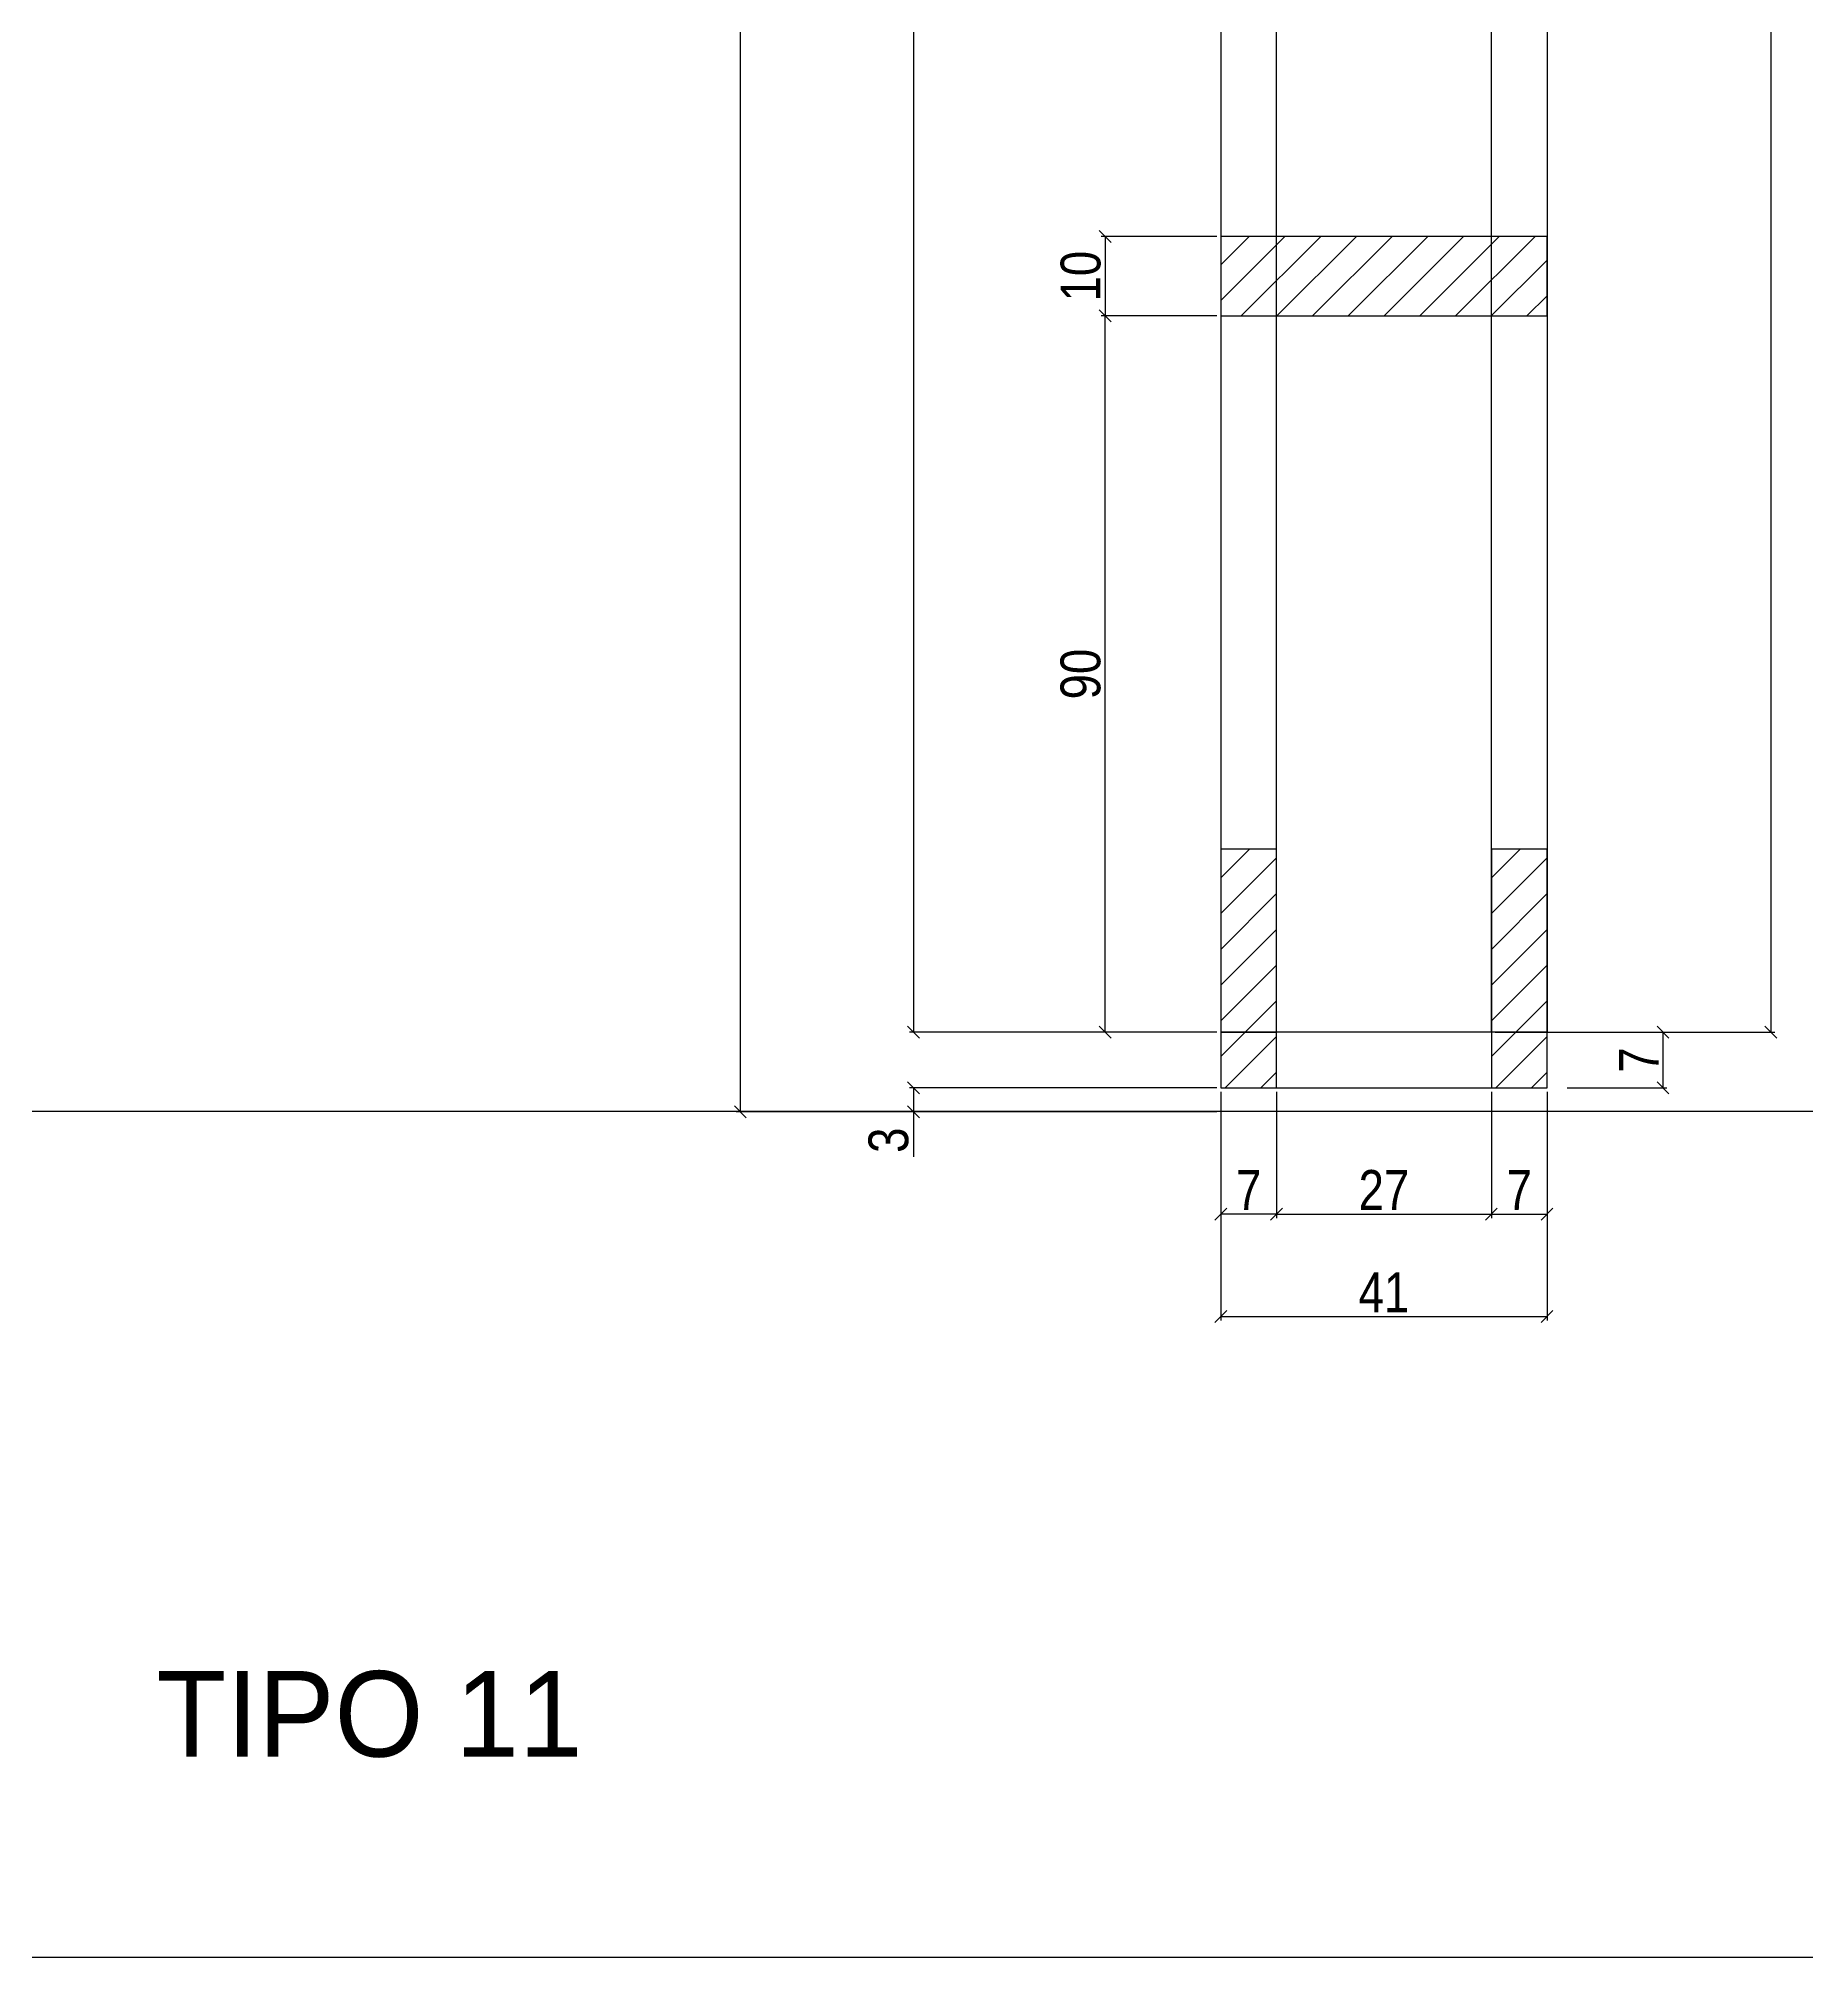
# Model space of a CAD drawing. Extents: x 17311 to 161354, y 153625 to 211469.
# Drawn here: x 19071.3 to 19515.8, y 206335.3 to 206817.7 of the extents above; entities that cross this region are included whole.
import ezdxf

# ---------------------------------------------------------------- set-up
doc = ezdxf.new("R2010")
doc.units = 0
doc.layers.get('0').update_dxf_attribs({"linetype": 'CONTINUOUS'})
doc.layers.get('DEFPOINTS').update_dxf_attribs({"linetype": 'CONTINUOUS'})
for name, color, linetype in [('8', 111, 'CONTINUOUS'), ('COTA', 241, 'CONTINUOUS'), ('detalhes', 4, 'CONTINUOUS'), ('TIRAS REESCORAMENTO', 252, 'CONTINUOUS')]:
    doc.layers.add(name, color=color, linetype=linetype)
doc.styles.add('COTA TECNICA 2X', font='techl___.ttf', dxfattribs={"height": 10})
doc.styles.add('ROMAS860', font='ROMAS860.SHX', dxfattribs={"height": 8.5})
doc.dimstyles.new('SECAO', dxfattribs={"dimscale": 0.333333, "dimtxt": 5, "dimasz": 9, "dimexe": 3, "dimexo": 3, "dimgap": 3, "dimtad": 1, "dimdec": 1, "dimlfac": 0.5, "dimzin": 12, "dimdsep": 46, "dimtxsty": 'COTA TECNICA 2X', "dimblk1": 'OBLIQUE', "dimblk2": 'OBLIQUE', "dimsah": 1, "dimcen": 0.9, "dimclrd": 4, "dimclre": 4, "dimclrt": 240, "dimadec": 1, "dimazin": 3, "dimtfac": 1, "dimtdec": 1, "dimtmove": 0, "dimatfit": 3, "dimfxl": 1, "dimtolj": 1, "dimtzin": 12, "dimarcsym": 0})

# ---------------------------------------------------------------- blocks, each defined once
blk = doc.blocks.new('_Oblique')
at = {"color": 0, "linetype": 'ByBlock', "lineweight": -2}
blk.add_line((-0.5, -0.5), (0.5, 0.5), dxfattribs=at)
blk = doc.blocks.new('*D2996')
at = {"layer": 'DEFPOINTS', "color": 0, "transparency": 16777216}
for p in [(19368.55, 207126.02), (19291.26, 206567.92), (19368.55, 206567.92)]:
    blk.add_point(p, dxfattribs=at)
at = {"layer": 'detalhes', "color": 4, "lineweight": -2, "transparency": 16777216}
for p, q in [((19367.55, 207126.02), (19290.26, 207126.02)), ((19291.26, 207126.02), (19291.26, 206567.92)), ((19367.55, 206567.92), (19290.26, 206567.92))]:
    blk.add_line(p, q, dxfattribs=at)
at = {"layer": 'detalhes', "color": 4, "lineweight": -2, "transparency": 16777216, "xscale": 3, "yscale": 3, "zscale": 3}
for p, rotation in [((19291.26, 207126.02), 90), ((19291.26, 206567.92), 270)]:
    blk.add_blockref('_Oblique', p, dxfattribs=dict(at, rotation=rotation))
at = {"layer": 'detalhes', "color": 240, "transparency": 16777216, "insert": (19285.16, 206846.97), "char_height": 10, "attachment_point": 5, "rotation": 90, "style": 'COTA TECNICA 2X'}
blk.add_mtext('\\A1;279', dxfattribs=at)
blk = doc.blocks.new('*D2997')
at = {"layer": 'DEFPOINTS', "color": 0, "transparency": 16777216}
for p in [(19368.55, 206553.92), (19450.55, 206553.92), (19450.55, 206496.47)]:
    blk.add_point(p, dxfattribs=at)
at = {"layer": 'detalhes', "color": 4, "lineweight": -2, "transparency": 16777216}
for p, q in [((19368.55, 206552.92), (19368.55, 206495.47)), ((19450.55, 206552.92), (19450.55, 206495.47)), ((19368.55, 206496.47), (19450.55, 206496.47))]:
    blk.add_line(p, q, dxfattribs=at)
at = {"layer": 'detalhes', "color": 4, "lineweight": -2, "transparency": 16777216, "xscale": 3, "yscale": 3, "zscale": 3, "rotation": 180}
blk.add_blockref('_Oblique', (19368.55, 206496.47), dxfattribs=at)
at = {"layer": 'detalhes', "color": 4, "lineweight": -2, "transparency": 16777216, "xscale": 3, "yscale": 3, "zscale": 3}
blk.add_blockref('_Oblique', (19450.55, 206496.47), dxfattribs=at)
at = {"layer": 'detalhes', "color": 240, "transparency": 16777216, "insert": (19409.55, 206502.54), "char_height": 10, "attachment_point": 5, "style": 'COTA TECNICA 2X'}
blk.add_mtext('\\A1;41', dxfattribs=at)
blk = doc.blocks.new('*D2998')
at = {"layer": 'DEFPOINTS', "color": 0, "transparency": 16777216}
for p in [(19382.55, 206553.92), (19436.55, 206553.92), (19436.55, 206522.18)]:
    blk.add_point(p, dxfattribs=at)
at = {"layer": 'detalhes', "color": 4, "lineweight": -2, "transparency": 16777216}
for p, q in [((19382.55, 206552.92), (19382.55, 206521.18)), ((19436.55, 206552.92), (19436.55, 206521.18)), ((19382.55, 206522.18), (19436.55, 206522.18))]:
    blk.add_line(p, q, dxfattribs=at)
at = {"layer": 'detalhes', "color": 4, "lineweight": -2, "transparency": 16777216, "xscale": 3, "yscale": 3, "zscale": 3, "rotation": 180}
blk.add_blockref('_Oblique', (19382.55, 206522.18), dxfattribs=at)
at = {"layer": 'detalhes', "color": 4, "lineweight": -2, "transparency": 16777216, "xscale": 3, "yscale": 3, "zscale": 3}
blk.add_blockref('_Oblique', (19436.55, 206522.18), dxfattribs=at)
at = {"layer": 'detalhes', "color": 240, "transparency": 16777216, "insert": (19409.55, 206528.26), "char_height": 10, "attachment_point": 5, "style": 'COTA TECNICA 2X'}
blk.add_mtext('\\A1;27', dxfattribs=at)
blk = doc.blocks.new('*D2999')
at = {"layer": 'DEFPOINTS', "color": 0, "transparency": 16777216}
for p in [(19436.55, 206522.18), (19450.55, 206522.18), (19450.55, 206522.18)]:
    blk.add_point(p, dxfattribs=at)
at = {"layer": 'detalhes', "color": 4, "lineweight": -2, "transparency": 16777216}
blk.add_line((19436.55, 206522.18), (19450.55, 206522.18), dxfattribs=at)
at = {"layer": 'detalhes', "color": 4, "lineweight": -2, "transparency": 16777216, "xscale": 3, "yscale": 3, "zscale": 3, "rotation": 180}
blk.add_blockref('_Oblique', (19436.55, 206522.18), dxfattribs=at)
at = {"layer": 'detalhes', "color": 4, "lineweight": -2, "transparency": 16777216, "xscale": 3, "yscale": 3, "zscale": 3}
blk.add_blockref('_Oblique', (19450.55, 206522.18), dxfattribs=at)
at = {"layer": 'detalhes', "color": 240, "transparency": 16777216, "insert": (19443.55, 206528.26), "char_height": 10, "attachment_point": 5, "style": 'COTA TECNICA 2X'}
blk.add_mtext('\\A1;7', dxfattribs=at)
blk = doc.blocks.new('*D3000')
at = {"layer": 'DEFPOINTS', "color": 0, "transparency": 16777216}
for p in [(19368.55, 206522.18), (19368.55, 206522.18), (19382.55, 206522.18)]:
    blk.add_point(p, dxfattribs=at)
at = {"layer": 'detalhes', "color": 4, "lineweight": -2, "transparency": 16777216}
blk.add_line((19382.55, 206522.18), (19368.55, 206522.18), dxfattribs=at)
at = {"layer": 'detalhes', "color": 4, "lineweight": -2, "transparency": 16777216, "xscale": 3, "yscale": 3, "zscale": 3, "rotation": 180}
blk.add_blockref('_Oblique', (19368.55, 206522.18), dxfattribs=at)
at = {"layer": 'detalhes', "color": 4, "lineweight": -2, "transparency": 16777216, "xscale": 3, "yscale": 3, "zscale": 3}
blk.add_blockref('_Oblique', (19382.55, 206522.18), dxfattribs=at)
at = {"layer": 'detalhes', "color": 240, "transparency": 16777216, "insert": (19375.55, 206528.26), "char_height": 10, "attachment_point": 5, "style": 'COTA TECNICA 2X'}
blk.add_mtext('\\A1;7', dxfattribs=at)
blk = doc.blocks.new('*D3001')
at = {"layer": 'DEFPOINTS', "color": 0, "transparency": 16777216}
for p in [(19368.55, 206767.94), (19339.45, 206747.94), (19368.55, 206747.94)]:
    blk.add_point(p, dxfattribs=at)
at = {"layer": 'detalhes', "color": 4, "lineweight": -2, "transparency": 16777216}
for p, q in [((19367.55, 206767.94), (19338.45, 206767.94)), ((19339.45, 206767.94), (19339.45, 206747.94)), ((19367.55, 206747.94), (19338.45, 206747.94))]:
    blk.add_line(p, q, dxfattribs=at)
at = {"layer": 'detalhes', "color": 4, "lineweight": -2, "transparency": 16777216, "xscale": 3, "yscale": 3, "zscale": 3}
for p, rotation in [((19339.45, 206767.94), 90), ((19339.45, 206747.94), 270)]:
    blk.add_blockref('_Oblique', p, dxfattribs=dict(at, rotation=rotation))
at = {"layer": 'detalhes', "color": 240, "transparency": 16777216, "insert": (19333.35, 206757.94), "char_height": 10, "attachment_point": 5, "rotation": 90, "style": 'COTA TECNICA 2X'}
blk.add_mtext('\\A1;10', dxfattribs=at)
blk = doc.blocks.new('*D3004')
at = {"layer": 'DEFPOINTS', "color": 0, "transparency": 16777216}
for p in [(19382.55, 207160.02), (19247.75, 206547.92), (19368.55, 206547.92)]:
    blk.add_point(p, dxfattribs=at)
at = {"layer": 'detalhes', "color": 4, "lineweight": -2, "transparency": 16777216}
for p, q in [((19381.55, 207160.02), (19246.75, 207160.02)), ((19247.75, 207160.02), (19247.75, 206547.92)), ((19367.55, 206547.92), (19246.75, 206547.92))]:
    blk.add_line(p, q, dxfattribs=at)
at = {"layer": 'detalhes', "color": 4, "lineweight": -2, "transparency": 16777216, "xscale": 3, "yscale": 3, "zscale": 3}
for p, rotation in [((19247.75, 207160.02), 90), ((19247.75, 206547.92), 270)]:
    blk.add_blockref('_Oblique', p, dxfattribs=dict(at, rotation=rotation))
at = {"layer": 'detalhes', "color": 240, "transparency": 16777216, "insert": (19241.53, 206853.97), "char_height": 10, "attachment_point": 5, "rotation": 90, "style": 'COTA TECNICA 2X'}
blk.add_mtext('\\A1;306', dxfattribs=at)
blk = doc.blocks.new('*D3005')
at = {"layer": 'DEFPOINTS', "color": 0, "transparency": 16777216}
for p in [(19368.55, 206553.92), (19291.26, 206547.92), (19368.55, 206547.92)]:
    blk.add_point(p, dxfattribs=at)
at = {"layer": 'detalhes', "color": 4, "lineweight": -2, "transparency": 16777216}
for p, q in [((19367.55, 206553.92), (19290.26, 206553.92)), ((19291.26, 206553.92), (19291.26, 206547.92)), ((19367.55, 206547.92), (19290.26, 206547.92)), ((19291.26, 206547.92), (19291.26, 206536.59))]:
    blk.add_line(p, q, dxfattribs=at)
at = {"layer": 'detalhes', "color": 4, "lineweight": -2, "transparency": 16777216, "xscale": 3, "yscale": 3, "zscale": 3}
for p, rotation in [((19291.26, 206553.92), 90), ((19291.26, 206547.92), 270)]:
    blk.add_blockref('_Oblique', p, dxfattribs=dict(at, rotation=rotation))
at = {"layer": 'detalhes', "color": 240, "transparency": 16777216, "insert": (19285.04, 206540.76), "char_height": 10, "attachment_point": 5, "rotation": 90, "style": 'COTA TECNICA 2X'}
blk.add_mtext('\\A1;3', dxfattribs=at)
blk = doc.blocks.new('*D3008')
at = {"layer": 'DEFPOINTS', "color": 0, "transparency": 16777216}
for p in [(19339.45, 206747.94), (19368.55, 206747.94), (19367.55, 206567.92)]:
    blk.add_point(p, dxfattribs=at)
at = {"layer": 'detalhes', "color": 4, "lineweight": -2, "transparency": 16777216}
for p, q in [((19367.55, 206747.94), (19338.45, 206747.94)), ((19339.45, 206567.92), (19339.45, 206747.94)), ((19366.55, 206567.92), (19338.45, 206567.92))]:
    blk.add_line(p, q, dxfattribs=at)
at = {"layer": 'detalhes', "color": 4, "lineweight": -2, "transparency": 16777216, "xscale": 3, "yscale": 3, "zscale": 3}
for p, rotation in [((19339.45, 206747.94), 90), ((19339.45, 206567.92), 270)]:
    blk.add_blockref('_Oblique', p, dxfattribs=dict(at, rotation=rotation))
at = {"layer": 'detalhes', "color": 240, "transparency": 16777216, "insert": (19333.32, 206657.93), "char_height": 10, "attachment_point": 5, "rotation": 90, "style": 'COTA TECNICA 2X'}
blk.add_mtext('\\A1;90', dxfattribs=at)
blk = doc.blocks.new('*D3011')
at = {"layer": 'DEFPOINTS', "color": 0, "transparency": 16777216}
for p in [(19451.55, 207115.89), (19451.55, 206567.92), (19506.84, 206567.92)]:
    blk.add_point(p, dxfattribs=at)
at = {"layer": 'detalhes', "color": 4, "lineweight": -2, "transparency": 16777216}
for p, q in [((19452.55, 207115.89), (19507.84, 207115.89)), ((19506.84, 207115.89), (19506.84, 206567.92)), ((19452.55, 206567.92), (19507.84, 206567.92))]:
    blk.add_line(p, q, dxfattribs=at)
at = {"layer": 'detalhes', "color": 4, "lineweight": -2, "transparency": 16777216, "xscale": 3, "yscale": 3, "zscale": 3}
for p, rotation in [((19506.84, 207115.89), 90), ((19506.84, 206567.92), 270)]:
    blk.add_blockref('_Oblique', p, dxfattribs=dict(at, rotation=rotation))
at = {"layer": 'detalhes', "color": 240, "transparency": 16777216, "insert": (19500.77, 206841.91), "char_height": 10, "attachment_point": 5, "rotation": 90, "style": 'COTA TECNICA 2X'}
blk.add_mtext('\\A1;274', dxfattribs=at)
blk = doc.blocks.new('*D3012')
at = {"layer": 'DEFPOINTS', "color": 0, "transparency": 16777216}
for p in [(19436.55, 206567.92), (19454.6, 206553.92), (19479.7, 206553.92)]:
    blk.add_point(p, dxfattribs=at)
at = {"layer": 'detalhes', "color": 4, "lineweight": -2, "transparency": 16777216}
for p, q in [((19437.55, 206567.92), (19480.7, 206567.92)), ((19479.7, 206567.92), (19479.7, 206553.92)), ((19455.6, 206553.92), (19480.7, 206553.92))]:
    blk.add_line(p, q, dxfattribs=at)
at = {"layer": 'detalhes', "color": 4, "lineweight": -2, "transparency": 16777216, "xscale": 3, "yscale": 3, "zscale": 3}
for p, rotation in [((19479.7, 206567.92), 90), ((19479.7, 206553.92), 270)]:
    blk.add_blockref('_Oblique', p, dxfattribs=dict(at, rotation=rotation))
at = {"layer": 'detalhes', "color": 240, "transparency": 16777216, "insert": (19473.62, 206560.92), "char_height": 10, "attachment_point": 5, "rotation": 90, "style": 'COTA TECNICA 2X'}
blk.add_mtext('\\A1;7', dxfattribs=at)

msp = doc.modelspace()

# ---------------------------------------------------------------- hatches: boundary and pattern name
at = {"layer": 'COTA'}
h = msp.add_hatch(dxfattribs=at)
h.set_pattern_fill('ANSI31', color=256, scale=2, style=0)
h.set_pattern_definition([(45, (-4223.303, 8646.643), (-4.49012806, 4.49012806), [])])
h.paths.add_polyline_path([(19450.55, 206767.94), (19368.55, 206767.94), (19368.55, 206747.94), (19450.55, 206747.94)])
h = msp.add_hatch(dxfattribs=at)
h.set_pattern_fill('ANSI31', color=256, scale=2, style=0)
h.set_pattern_definition([(45, (-475.67, 200744.7326), (-4.490128, 4.490128), [])])
h.paths.add_polyline_path([(19368.55, 206553.92), (19382.55, 206553.92), (19382.55, 206613.92), (19368.55, 206613.92)])
h = msp.add_hatch(dxfattribs=at)
h.set_pattern_fill('ANSI31', color=256, scale=2, style=0)
h.set_pattern_definition([(45, (-407.67, 200744.7326), (-4.490128, 4.490128), [])])
h.paths.add_polyline_path([(19436.55, 206553.92), (19450.55, 206553.92), (19450.55, 206613.92), (19436.55, 206613.92)])

# ---------------------------------------------------------------- linework, layer by layer
at = {"linetype": 'Continuous'}
for points in [[(19368.55, 206567.92), (19382.55, 206567.92), (19382.55, 207126.02), (19368.55, 207126.02)], [(19450.55, 206567.92), (19436.55, 206567.92), (19436.55, 207115.89), (19450.55, 207115.89)], [(19368.55, 206553.92), (19382.55, 206553.92), (19382.55, 206613.92), (19368.55, 206613.92)], [(19436.55, 206553.92), (19450.55, 206553.92), (19450.55, 206613.92), (19436.55, 206613.92)]]:
    msp.add_lwpolyline(points, close=True, dxfattribs=at)
for points in [[(19368.55, 206747.94), (19450.55, 206747.94), (19450.55, 206767.94), (19368.55, 206767.94), (19368.55, 206747.94)], [(19390.55, 206553.92), (19450.55, 206553.92), (19450.55, 206567.92), (19368.55, 206567.92), (19368.55, 206553.92), (19390.55, 206553.92)]]:
    msp.add_lwpolyline(points, dxfattribs=at)
at = {"layer": '8', "color": 5, "linetype": 'Continuous'}
msp.add_lwpolyline([(19650.53, 206335.31), (19053.72, 206335.31), (19053.72, 207300.1), (19650.53, 207300.1)], close=True, dxfattribs=at)
at = {"layer": 'TIRAS REESCORAMENTO', "linetype": 'ByBlock'}
msp.add_line((22634.59, 206548.02), (17860.1, 206548.02), dxfattribs=at)

# ---------------------------------------------------------------- texts
at = {"linetype": 'Continuous', "style": 'ROMAS860'}
msp.add_text('TIPO 11', height=21.505, dxfattribs=at).set_placement((19101.01, 206385.83))

# ---------------------------------------------------------------- dimensions: what is measured, and where the dimension line sits
at = {"layer": 'detalhes', "color": 3}
for base, p1, p2, picture, middle in [((19247.7541, 206547.9232), (19382.5486, 207160.0163), (19368.5486, 206547.9232), '*D3004', (19241.5348, 206853.9698)), ((19291.2576, 206567.9232), (19368.5486, 207126.0163), (19368.5486, 206567.9232), '*D2996', (19285.1552, 206846.9698)), ((19506.84, 206567.92), (19451.55, 207115.89), (19451.55, 206567.92), '*D3011', (19500.77, 206841.91)), ((19339.45, 206747.94), (19368.55, 206767.94), (19368.55, 206747.94), '*D3001', (19333.35, 206757.94)), ((19339.45, 206747.94), (19367.55, 206567.92), (19368.55, 206747.94), '*D3008', (19333.32, 206657.93)), ((19479.7, 206553.92), (19436.55, 206567.92), (19454.6, 206553.92), '*D3012', (19473.62, 206560.92)), ((19291.26, 206547.92), (19368.55, 206553.92), (19368.55, 206547.92), '*D3005', (19285.04, 206540.76))]:
    dim = msp.add_linear_dim(base=base, p1=p1, p2=p2, angle=90, dimstyle='SECAO', dxfattribs=at)
    dim.commit()
    dim.dimension.update_dxf_attribs({"geometry": picture, "text_midpoint": middle})
for base, p1, p2, picture, middle in [((19450.55, 206496.47), (19368.55, 206553.92), (19450.55, 206553.92), '*D2997', (19409.55, 206496.47)), ((19436.55, 206522.18), (19382.55, 206553.92), (19436.55, 206553.92), '*D2998', (19409.55, 206522.18)), ((19450.55, 206522.18), (19436.55, 206522.18), (19450.55, 206522.18), '*D2999', (19443.55, 206522.18))]:
    dim = msp.add_linear_dim(base=base, p1=p1, p2=p2, dimstyle='SECAO', dxfattribs=at)
    dim.commit()
    dim.dimension.update_dxf_attribs({"geometry": picture, "text_midpoint": middle, "dimtype": 160})
dim = msp.add_linear_dim(base=(19368.55, 206522.18), p1=(19382.55, 206522.18), p2=(19368.55, 206522.18), dimstyle='SECAO', dxfattribs=at)
dim.commit()
dim.dimension.update_dxf_attribs({"geometry": '*D3000', "text_midpoint": (19375.55, 206528.26)})

doc.saveas('drawing.dxf')
